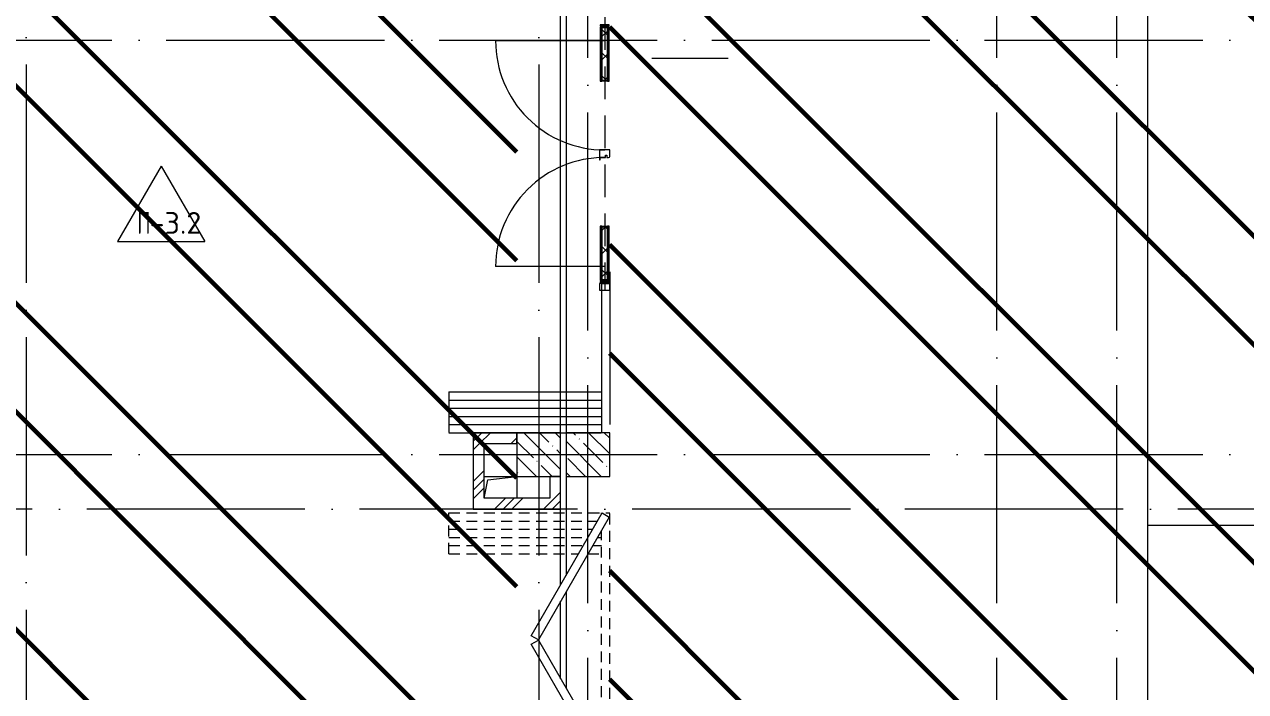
# Model space of a CAD drawing. Header units: millimetres. Extents: x -68946 to 288321, y -402657 to 324925.
# Drawn here: x 136938 to 148132, y -238104 to -231986 of the extents above; entities that cross this region are included whole.
import ezdxf

# ---------------------------------------------------------------- set-up
doc = ezdxf.new("R2010")
doc.units = ezdxf.units.MM
for name, pattern in [('200_ШТРИХ__ш1_п0_6_', [160, 100, -60]), ('200_ШТРИХ_ш1п0_6_', [8, 5, -3]), ('ADSK_Линия сетки', [2500, 2000, -250, 0, -250]), ('ADSK_Сверху', [450, 300, -150])]:
    doc.linetypes.add(name, pattern=pattern)
for name, color, linetype, lineweight in [('3.4) ПТ-1.2      4 вып', 1, 'Continuous', 60), ('A-DETL-____-OTLN', 250, 'Continuous', 5), ('A-DETL-GENF-OTLN', 250, 'Continuous', 5), ('A-DOOR-____-OTLN', 250, 'Continuous', 5), ('A-DOOR-FRAM-MCUT', 31, 'Continuous', 5), ('A-FLOR-____-IDEN', 11, 'Continuous', 9), ('A-FLOR-____-OTLN', 192, 'Continuous', 9), ('A-GENM-____-MCUT', 250, 'Continuous', 25), ('A-GENM-____-OTLN', 250, 'Continuous', 9), ('A-GLAZ-____-OTLN', 250, 'Continuous', 5), ('A-WALL-____-MCUT', 250, 'Continuous', 13), ('A-WALL-____-PATT', 250, 'Continuous', 13), ('S-COLS-____-IDEN', 171, 'Continuous', 9), ('S-COLS-____-MCUT', 250, 'Continuous', 25), ('S-COLS-____-OTLN', 250, 'Continuous', 9), ('S-GRID-____-OTLN', 250, 'Continuous', 9)]:
    doc.layers.add(name, color=color, linetype=linetype, lineweight=lineweight)
doc.styles.add('ISOCPEUR_2', font='isocpeur.ttf', dxfattribs={"height": 160})
pattern_1 = [(45, (28052.9, -258555.93), (-224.5064, 224.5064), []), (45, (28132.28, -258555.93), (0, 449.0128), []), (45, (27973.53, -258555.93), (0, 449.0128), [])]

# ---------------------------------------------------------------- blocks, each defined once
blk = doc.blocks.new('FOLDING_ПерегородкаРаздвижная_Norma_Панель - Узкая-39111231-АР1_Маркировочный план 3 этажа секция 2_3')
at = {"layer": 'A-GENM-____-MCUT', "lineweight": 5}
for p, q in [((5.5, 41.5), (-5.5, 41.5)), ((-5.5, 41.5), (-5.5, 25.5)), ((-5.5, 25.5), (5.5, 25.5)), ((4.5, 25.5), (-4.5, 25.5)), ((-4.5, 25.5), (-4.5, -25.5)), ((4.5, -25.5), (4.5, 25.5)), ((5.5, 25.5), (5.5, 41.5)), ((5.5, -25.5), (-5.5, -25.5)), ((-5.5, -25.5), (-5.5, -41.5)), ((-5.5, -41.5), (5.5, -41.5)), ((-4.5, -25.5), (4.5, -25.5)), ((5.5, -41.5), (5.5, -25.5))]:
    blk.add_line(p, q, dxfattribs=at)
at = {"layer": 'A-GENM-____-OTLN', "lineweight": 5}
for p, q in [((-5.5, -25.5), (-5.5, 25.5)), ((5.5, 25.5), (5.5, -25.5))]:
    blk.add_line(p, q, dxfattribs=at)
blk = doc.blocks.new('FOLDING_ПерегородкаРаздвижная_Norma_ВерхнийТрек - FOLDING_ПерегородкаРаздвижная_Norma_ВерхнийТрек-39111232-АР1_Маркировочный план 3 этажа секция 2_3')
at = {"layer": 'A-GENM-____-OTLN', "linetype": 'ADSK_Сверху', "lineweight": 5}
blk.add_line((0, 0), (2502, 0), dxfattribs=at)
blk = doc.blocks.new('FOLDING_ПерегородкаРаздвижная_Norma_СтартовыйПрофиль - FOLDING_ПерегородкаРаздвижная_Norma_СтартовыйПрофиль-30251010-АР1_Маркировочный план 3 этажа секция 2_3')
at = {"layer": 'A-GENM-____-MCUT', "lineweight": 5}
for p, q in [((-31, 46), (-31, -46)), ((31, 46), (-31, 46)), ((26, -46), (26, 25)), ((26, 25), (31, 25)), ((31, 25), (31, 46)), ((-31, -46), (26, -46))]:
    blk.add_line(p, q, dxfattribs=at)
blk = doc.blocks.new('FOLDING_ПерегородкаРаздвижная_Norma_Панель - Узкая-39111233-АР1_Маркировочный план 3 этажа секция 2_3')
at = {"layer": 'A-GENM-____-MCUT', "lineweight": 5}
for p, q in [((5.5, 41.5), (-5.5, 41.5)), ((-5.5, 41.5), (-5.5, 25.5)), ((-5.5, 25.5), (5.5, 25.5)), ((4.5, 25.5), (-4.5, 25.5)), ((-4.5, 25.5), (-4.5, -25.5)), ((4.5, -25.5), (4.5, 25.5)), ((5.5, 25.5), (5.5, 41.5)), ((5.5, -25.5), (-5.5, -25.5)), ((-5.5, -25.5), (-5.5, -41.5)), ((-5.5, -41.5), (5.5, -41.5)), ((-4.5, -25.5), (4.5, -25.5)), ((5.5, -41.5), (5.5, -25.5))]:
    blk.add_line(p, q, dxfattribs=at)
at = {"layer": 'A-GENM-____-OTLN', "lineweight": 5}
for p, q in [((-5.5, -25.5), (-5.5, 25.5)), ((5.5, 25.5), (5.5, -25.5))]:
    blk.add_line(p, q, dxfattribs=at)
blk = doc.blocks.new('FOLDING_ПерегородкаРаздвижная_Norma_Дверь - Дверь с притвором-30251012-АР1_Маркировочный план 3 этажа секция 2_3')
at = {"layer": 'A-DETL-GENF-OTLN', "lineweight": 5}
blk.add_line((-500, 0), (-500, -1000), dxfattribs=at)
blk.add_arc((-500, 0), 1000, 270, 0, dxfattribs=at)
blk = doc.blocks.new('FOLDING_ПерегородкаРаздвижная_Norma_Дверь - Дверь-30251015-АР1_Маркировочный план 3 этажа секция 2_3')
at = {"layer": 'A-DETL-GENF-OTLN', "lineweight": 5}
blk.add_line((-500, 0), (-500, 1000), dxfattribs=at)
blk.add_arc((-500, 0), 1000, 360, 90, dxfattribs=at)
blk = doc.blocks.new('FOLDING_ПерегородкаРаздвижная_Norma_Панель - С механизмом круглых тяг-39111234-АР1_Маркировочный план 3 этажа секция 2_3')
at = {"layer": 'A-GENM-____-OTLN', "lineweight": 5}
h = blk.add_hatch(dxfattribs=at)
h.set_pattern_fill('FP_55', color=256, style=0, pattern_type=2)
h.set_pattern_definition([(135, (26298, -114204), (-106.06602, -106.06602), []), (225, (26298, -114204), (106.06602, -106.06602), [])])
h.paths.add_polyline_path([(240, 25.5), (-240, 25.5), (-240, -25.5), (240, -25.5)])
at = {"layer": 'A-GENM-____-MCUT', "lineweight": 5}
for p, q in [((250, 41.5), (-250, 41.5)), ((-250, 41.5), (-250, 25.5)), ((-250, 25.5), (250, 25.5)), ((240, 25.5), (-240, 25.5)), ((-240, 25.5), (-240, -25.5)), ((240, -25.5), (240, 25.5)), ((250, 25.5), (250, 41.5)), ((250, -25.5), (-250, -25.5)), ((-250, -25.5), (-250, -41.5)), ((-250, -41.5), (250, -41.5)), ((-240, -25.5), (240, -25.5)), ((250, -41.5), (250, -25.5))]:
    blk.add_line(p, q, dxfattribs=at)
at = {"layer": 'A-GENM-____-OTLN', "lineweight": 5}
for p, q in [((-250, -25.5), (-250, 25.5)), ((250, 25.5), (250, -25.5))]:
    blk.add_line(p, q, dxfattribs=at)
blk = doc.blocks.new('FOLDING_ПерегородкаРаздвижная_Norma_Панель - С механизмом круглых тяг-V84-АР1_Маркировочный план 3 этажа секция 2_3')
at = {"layer": 'A-GENM-____-OTLN', "lineweight": 5}
h = blk.add_hatch(dxfattribs=at)
h.set_pattern_fill('FP_56', color=256, style=0, pattern_type=2)
h.set_pattern_definition([(135, (24470, -114204), (-106.06602, -106.06602), []), (225, (24470, -114204), (106.06602, -106.06602), [])])
h.paths.add_polyline_path([(240, 25.5), (-240, 25.5), (-240, -25.5), (240, -25.5)])
at = {"layer": 'A-GENM-____-MCUT', "lineweight": 5}
for p, q in [((250, 41.5), (-250, 41.5)), ((-250, 41.5), (-250, 25.5)), ((-250, 25.5), (250, 25.5)), ((240, 25.5), (-240, 25.5)), ((-240, 25.5), (-240, -25.5)), ((240, -25.5), (240, 25.5)), ((250, 25.5), (250, 41.5)), ((250, -25.5), (-250, -25.5)), ((-250, -25.5), (-250, -41.5)), ((-250, -41.5), (250, -41.5)), ((-240, -25.5), (240, -25.5)), ((250, -41.5), (250, -25.5))]:
    blk.add_line(p, q, dxfattribs=at)
at = {"layer": 'A-GENM-____-OTLN', "lineweight": 5}
for p, q in [((-250, -25.5), (-250, 25.5)), ((250, 25.5), (250, -25.5))]:
    blk.add_line(p, q, dxfattribs=at)
blk = doc.blocks.new('FOLDING_ПерегородкаРаздвижная_Norma_ПритворнаяПланка - FOLDING_ПерегородкаРаздвижная_Norma_ПритворнаяПланка-30251014-АР1_Маркировочный план 3 этажа секция 2_3')
at = {"layer": 'A-GENM-____-MCUT', "lineweight": 5}
for p, q in [((25, 46), (-35, 46)), ((-35, 46), (-35, -46)), ((15, 7), (15, 19)), ((15, 19), (35, 19)), ((35, 7), (15, 7)), ((35, 19), (35, 36)), ((35, -41), (35, 7)), ((-35, -46), (55, -46)), ((55, -41), (35, -41)), ((55, -46), (55, -41))]:
    blk.add_line(p, q, dxfattribs=at)
blk.add_arc((25, 36), 10, 360, 90, dxfattribs=at)
blk = doc.blocks.new('DOR__перегородка__Прямоугольная - Вн_ДПГ_3000х3880h-30250776-АР1_Маркировочный план 3 этажа секция 2_3')
at = {"layer": 'A-DOOR-____-OTLN', "linetype": '200_ШТРИХ__ш1_п0_6_'}
for p, q in [((-4575, 1474), (-4200, 1474)), ((-4575, 1474), (-4575, 285)), ((-4500, 1474), (-4500, 242)), ((-4425, 1474), (-4425, 199)), ((-4350, 1474), (-4350, 155)), ((-4275, 1474), (-4275, 112)), ((-4200, 1474), (-4200, 0)), ((-4575, 199), (-4575, 75)), ((-4500, 156), (-4500, 75)), ((-4425, 112), (-4425, 75)), ((-6865, 75), (-6520, 75)), ((-6865, 0), (-4200, 0)), ((-6370, 75), (-4360, 75)), ((-4210, 75), (-4200, 75))]:
    blk.add_line(p, q, dxfattribs=at)
at = {"layer": 'A-DOOR-FRAM-MCUT'}
for p, q in [((-6530, 69), (-5404, 719)), ((-5404, 719), (-5367, 654)), ((-5363, 654), (-5326, 719)), ((-5326, 719), (-4200, 69)), ((-5367, 654), (-6493, 4)), ((-4238, 4), (-5363, 654)), ((-6493, 4), (-6530, 69)), ((-4200, 69), (-4238, 4))]:
    blk.add_line(p, q, dxfattribs=at)
blk = doc.blocks.new('BSC_Колонна _Прямоугольная - 400x400-31437719-АР1_Маркировочный план 3 этажа секция 2_3')
at = {"layer": 'S-COLS-____-OTLN', "lineweight": 5}
h = blk.add_hatch(dxfattribs=at)
h.set_pattern_fill('FP_60', color=256, style=0, pattern_type=2)
h.set_pattern_definition([(135, (-114049.98, -22625), (-142.5612, -142.5612), []), (135, (-113907.42, -22625), (-142.5612, -142.5612), [252.016, -50.403, 3.353, -47.05])])
h.paths.add_polyline_path([(200, -200), (200, 200), (-200, 200), (-200, -200)])
at = {"layer": 'S-COLS-____-MCUT', "lineweight": 5}
for p, q in [((200, 200), (-200, 200)), ((-200, 200), (-200, -200)), ((200, -200), (200, 200)), ((-200, -200), (200, -200))]:
    blk.add_line(p, q, dxfattribs=at)
blk = doc.blocks.new('_Wn_-As_OpeningMEP_floor__Rectangular - _Wn_-As_OpeningMEP_floor__Rectangular-32466820-АР1_Маркировочный план 3 этажа секция 2_3')
at = {"layer": 'A-DETL-GENF-OTLN', "lineweight": 5}
for p, q in [((-150, -50), (-118, 118)), ((-118, 118), (150, 150))]:
    blk.add_line(p, q, dxfattribs=at)
blk = doc.blocks.new('AAR_СКБ_Марка_Перекрытия - Марка пола-17325028-АР1_Маркировочный план 3 этажа секция 2_3')
at = {"layer": 'A-FLOR-____-IDEN'}
for p, q in [((0, 6.93), (-4, 0)), ((0, 6.93), (4, 0)), ((-4, 0), (4, 0))]:
    blk.add_line(p, q, dxfattribs=at)
blk = doc.blocks.new('ADSK_Марка_НесущаяКолонна - Экземлпляр_ADSK_Марка-38501749-АР2_План фахверков внутренних ограждающих конструкций на отм_ _8_400_ Секция 2_ 3')
at = {"layer": 'S-COLS-____-IDEN'}
blk.add_line((-3.5, 0), (3.5, 0), dxfattribs=at)

msp = doc.modelspace()

# ---------------------------------------------------------------- hatches: boundary and pattern name
at = {"layer": '3.4) ПТ-1.2      4 вып'}
h = msp.add_hatch(dxfattribs=at)
h.set_pattern_fill('ANSI32', color=256, scale=222, angle=90)
h.paths.add_polyline_path([(141452.9057, -222880.9286), (132952.9057, -222880.9286), (132952.9057, -239330.9286), (141452.9057, -239330.9286)])
h = msp.add_hatch(dxfattribs=at)
h.set_pattern_fill('ANSI32', color=256, scale=222, angle=90)
h.paths.add_polyline_path([(160352.8838, -230430.9292), (145053.5681, -230430.9292), (145053.5681, -230950.9292), (142302.8838, -230950.9292), (142302.8838, -235730.9292), (142302.8838, -248330.9286), (160352.8838, -248330.9286)])
at = {"layer": 'A-WALL-____-PATT', "lineweight": 15}
h = msp.add_hatch(dxfattribs=at)
h.set_pattern_fill('FP_11', color=256, style=0, pattern_type=2)
h.set_pattern_definition(pattern_1)
h.paths.add_polyline_path([(141452.9057, -235830.9286), (141452.9057, -235730.9286), (141052.9057, -235730.9286), (141052.9057, -235830.9286), (141169.2694, -235830.9286)])
h = msp.add_hatch(dxfattribs=at)
h.set_pattern_fill('FP_11', color=256, style=0, pattern_type=2)
h.set_pattern_definition(pattern_1)
h.paths.add_polyline_path([(141052.9057, -236430.9286), (141152.9057, -236430.9286), (141152.9057, -235830.9286), (141052.9057, -235830.9286), (141052.9057, -236399.8202)])
h = msp.add_hatch(dxfattribs=at)
h.set_pattern_fill('FP_11', color=256, style=0, pattern_type=2)
h.set_pattern_definition(pattern_1)
h.paths.add_polyline_path([(141752.9051, -236330.9286), (141852.9051, -236330.9286), (141852.9051, -236130.9286), (141752.9051, -236130.9286)])
h = msp.add_hatch(dxfattribs=at)
h.set_pattern_fill('FP_11', color=256, style=0, pattern_type=2)
h.set_pattern_definition(pattern_1)
h.paths.add_polyline_path([(141176.3432, -236430.9286), (141852.9057, -236430.9286), (141852.9051, -236330.9286), (141152.9057, -236330.9286), (141152.9057, -236430.9286)])
at = {"layer": 'S-COLS-____-OTLN', "lineweight": 5}
h = msp.add_hatch(dxfattribs=at)
h.set_pattern_fill('FP_19', color=256, style=0, pattern_type=2)
h.set_pattern_definition([(135, (28052.9, -258555.93), (-142.5612, -142.5612), []), (135, (28195.47, -258555.93), (-142.5612, -142.5612), [252.016, -50.403, 3.353, -47.05])])
h.paths.add_polyline_path([(141752.9051, -236130.9286), (141852.9057, -236130.9286), (141852.9057, -235730.9286), (141452.9057, -235730.9286), (141452.9057, -236130.9286), (141751.0329, -236130.9286)])

# ---------------------------------------------------------------- linework, layer by layer
at = {"layer": 'A-DETL-____-OTLN', "linetype": '200_ШТРИХ_ш1п0_6_'}
for p, q in [((142228.0766, -234256.7718), (142228.0766, -235730.9292)), ((142302.9063, -234256.7718), (142302.9063, -235655.9292)), ((140828.7489, -235356.0995), (140828.7489, -235730.9292)), ((140828.7489, -235356.2699), (142227.9063, -235356.2699)), ((140828.7489, -235431.0995), (142228.0766, -235431.0995)), ((140828.7489, -235506.0995), (142227.9063, -235506.0995)), ((140828.7489, -235506.2699), (142227.9063, -235506.2699)), ((140828.7489, -235581.0995), (142228.0766, -235581.0995)), ((140828.7489, -235656.0995), (142227.9063, -235656.0995)), ((140828.7489, -235730.9292), (142228.0766, -235730.9292))]:
    msp.add_line(p, q, dxfattribs=at)
at = {"layer": 'A-FLOR-____-OTLN', "lineweight": 5}
for p, q in [((147232.9057, -230430.9282), (147232.9057, -248330.9286)), ((141852.9057, -235730.9286), (141852.9057, -230950.9292)), ((141902.8838, -230950.9292), (141902.8838, -235730.9292)), ((141152.9057, -236130.9286), (141452.9057, -236130.9286)), ((141452.9057, -236130.9286), (141452.9057, -236330.9286)), ((141902.8838, -236130.9292), (141902.8838, -237039.0035)), ((141852.9057, -237125.5438), (141852.9057, -236430.9286)), ((160352.8838, -236580.9292), (147232.9057, -236580.9292)), ((141902.8838, -237188.9719), (141902.8838, -238072.6776)), ((141852.9057, -237986.1373), (141852.9057, -237275.5122))]:
    msp.add_line(p, q, dxfattribs=at)
at = {"layer": 'A-WALL-____-MCUT', "color": 7, "lineweight": 15}
for p, q in [((141452.9057, -235730.9286), (141052.9057, -235730.9286)), ((141052.9057, -235730.9286), (141052.9057, -236430.9286)), ((141452.9057, -235830.9286), (141452.9057, -235730.9286)), ((141152.9057, -235830.9286), (141452.9057, -235830.9286)), ((141152.9057, -236330.9286), (141152.9057, -235830.9286)), ((141752.9051, -236130.9286), (141752.9051, -236330.9286)), ((141852.9051, -236330.9286), (141852.9051, -236130.9286)), ((141752.9051, -236330.9286), (141152.9057, -236330.9286)), ((141852.9057, -236430.9286), (141852.9057, -236330.9286)), ((141052.9057, -236430.9286), (141852.9057, -236430.9286))]:
    msp.add_line(p, q, dxfattribs=at)
at = {"layer": 'A-WALL-____-MCUT', "lineweight": 15}
msp.add_line((141852.9051, -236130.9286), (141752.9051, -236130.9286), dxfattribs=at)
at = {"layer": 'S-COLS-____-MCUT', "lineweight": 5}
for p, q in [((141852.9057, -235730.9286), (141452.9057, -235730.9286)), ((141452.9057, -235730.9286), (141452.9057, -236130.9286)), ((141852.9057, -236130.9286), (141852.9057, -235730.9286)), ((141452.9057, -236130.9286), (141752.9051, -236130.9286))]:
    msp.add_line(p, q, dxfattribs=at)
at = {"layer": 'S-COLS-____-OTLN', "lineweight": 5}
msp.add_line((141752.9051, -236130.9286), (141852.9057, -236130.9286), dxfattribs=at)
at = {"layer": 'S-GRID-____-OTLN', "linetype": 'ADSK_Линия сетки'}
for p, q in [((136952.9057, -197353.9241), (136952.9057, -262294.7685)), ((141652.9057, -197353.9241), (141652.9057, -261024.7685)), ((145852.9057, -262294.7685), (145852.9057, -197353.9241)), ((146952.9057, -262294.7685), (146952.9057, -197353.9241)), ((142102.9057, -262294.7685), (142102.9057, -198623.9241)), ((93236.8325, -232130.9286), (181888.5828, -232130.9286)), ((93236.8325, -235930.9286), (181748.3453, -235930.9286)), ((184510.8783, -236430.9286), (127372.9057, -236430.9286))]:
    msp.add_line(p, q, dxfattribs=at)

# ---------------------------------------------------------------- block references
at = {"layer": 'A-DETL-GENF-OTLN', "lineweight": 5}
for name, p, rotation in [('FOLDING_ПерегородкаРаздвижная_Norma_Дверь - Дверь с притвором-30251012-АР1_Маркировочный план 3 этажа секция 2_3', (142256.9063, -232636.9286), 269.9999999999998), ('FOLDING_ПерегородкаРаздвижная_Norma_Дверь - Дверь-30251015-АР1_Маркировочный план 3 этажа секция 2_3', (142256.9063, -233706.9286), 89.9999999999998)]:
    msp.add_blockref(name, p, dxfattribs=dict(at, rotation=rotation))
at = {"layer": 'A-DOOR-____-OTLN', "rotation": 90.00000000000018}
msp.add_blockref('DOR__перегородка__Прямоугольная - Вн_ДПГ_3000х3880h-30250776-АР1_Маркировочный план 3 этажа секция 2_3', (142302.9063, -232265.7583), dxfattribs=at)
at = {"layer": 'A-FLOR-____-IDEN', "xscale": 99.99999999999993, "yscale": 99.99999999999993, "zscale": 99.99999999999993}
msp.add_blockref('AAR_СКБ_Марка_Перекрытия - Марка пола-17325028-АР1_Маркировочный план 3 этажа секция 2_3', (138191.9744, -233978.0057), dxfattribs=at)
at = {"layer": 'A-GENM-____-OTLN', "linetype": 'ADSK_Сверху', "lineweight": 5, "rotation": 269.9999999999996}
msp.add_blockref('FOLDING_ПерегородкаРаздвижная_Norma_ВерхнийТрек - FOLDING_ПерегородкаРаздвижная_Norma_ВерхнийТрек-39111232-АР1_Маркировочный план 3 этажа секция 2_3', (142256.9063, -231920.9286), dxfattribs=at)
at = {"layer": 'A-GENM-____-OTLN', "lineweight": 5}
for name, p, rotation in [('FOLDING_ПерегородкаРаздвижная_Norma_Панель - Узкая-39111231-АР1_Маркировочный план 3 этажа секция 2_3', (142256.9063, -231995.4286), 269.9999999999998), ('FOLDING_ПерегородкаРаздвижная_Norma_Панель - С механизмом круглых тяг-39111234-АР1_Маркировочный план 3 этажа секция 2_3', (142256.9063, -232257.9286), 269.9999999999998), ('FOLDING_ПерегородкаРаздвижная_Norma_ПритворнаяПланка - FOLDING_ПерегородкаРаздвижная_Norma_ПритворнаяПланка-30251014-АР1_Маркировочный план 3 этажа секция 2_3', (142256.9063, -233171.9286), 269.9999999999994), ('FOLDING_ПерегородкаРаздвижная_Norma_Панель - С механизмом круглых тяг-V84-АР1_Маркировочный план 3 этажа секция 2_3', (142256.9063, -234085.9286), 269.9999999999998), ('FOLDING_ПерегородкаРаздвижная_Norma_СтартовыйПрофиль - FOLDING_ПерегородкаРаздвижная_Norma_СтартовыйПрофиль-30251010-АР1_Маркировочный план 3 этажа секция 2_3', (142256.9063, -234391.9286), 90.00000000000037), ('FOLDING_ПерегородкаРаздвижная_Norma_Панель - Узкая-39111233-АР1_Маркировочный план 3 этажа секция 2_3', (142256.9063, -234348.4286), 89.9999999999998)]:
    msp.add_blockref(name, p, dxfattribs=dict(at, rotation=rotation))
at = {"layer": 'A-GLAZ-____-OTLN'}
msp.add_blockref('_Wn_-As_OpeningMEP_floor__Rectangular - _Wn_-As_OpeningMEP_floor__Rectangular-32466820-АР1_Маркировочный план 3 этажа секция 2_3', (141302.9057, -236280.9286), dxfattribs=at)
at = {"layer": 'S-COLS-____-IDEN', "xscale": 99.99999999999993, "yscale": 99.99999999999993, "zscale": 99.99999999999993}
msp.add_blockref('ADSK_Марка_НесущаяКолонна - Экземлпляр_ADSK_Марка-38501749-АР2_План фахверков внутренних ограждающих конструкций на отм_ _8_400_ Секция 2_ 3', (143039.6276, -232296.8365), dxfattribs=at)
at = {"layer": 'S-COLS-____-OTLN', "lineweight": 5}
msp.add_blockref('BSC_Колонна _Прямоугольная - 400x400-31437719-АР1_Маркировочный план 3 этажа секция 2_3', (142102.8838, -235930.9292), dxfattribs=at)

# ---------------------------------------------------------------- texts
at = {"layer": 'A-FLOR-____-IDEN', "char_height": 200, "attachment_point": 1, "style": 'ISOCPEUR_2'}
for s, insert, width in [('\\fISOCPEUR|b0|i0|c204|p34|;\\W.7;П', (137970.6395, -233706.6199), 140.295312), ('-3.2', (138086.3947, -233706.6199), 420.885937)]:
    msp.add_mtext(s, dxfattribs=dict(at, insert=insert, width=width))

doc.saveas('drawing.dxf')
